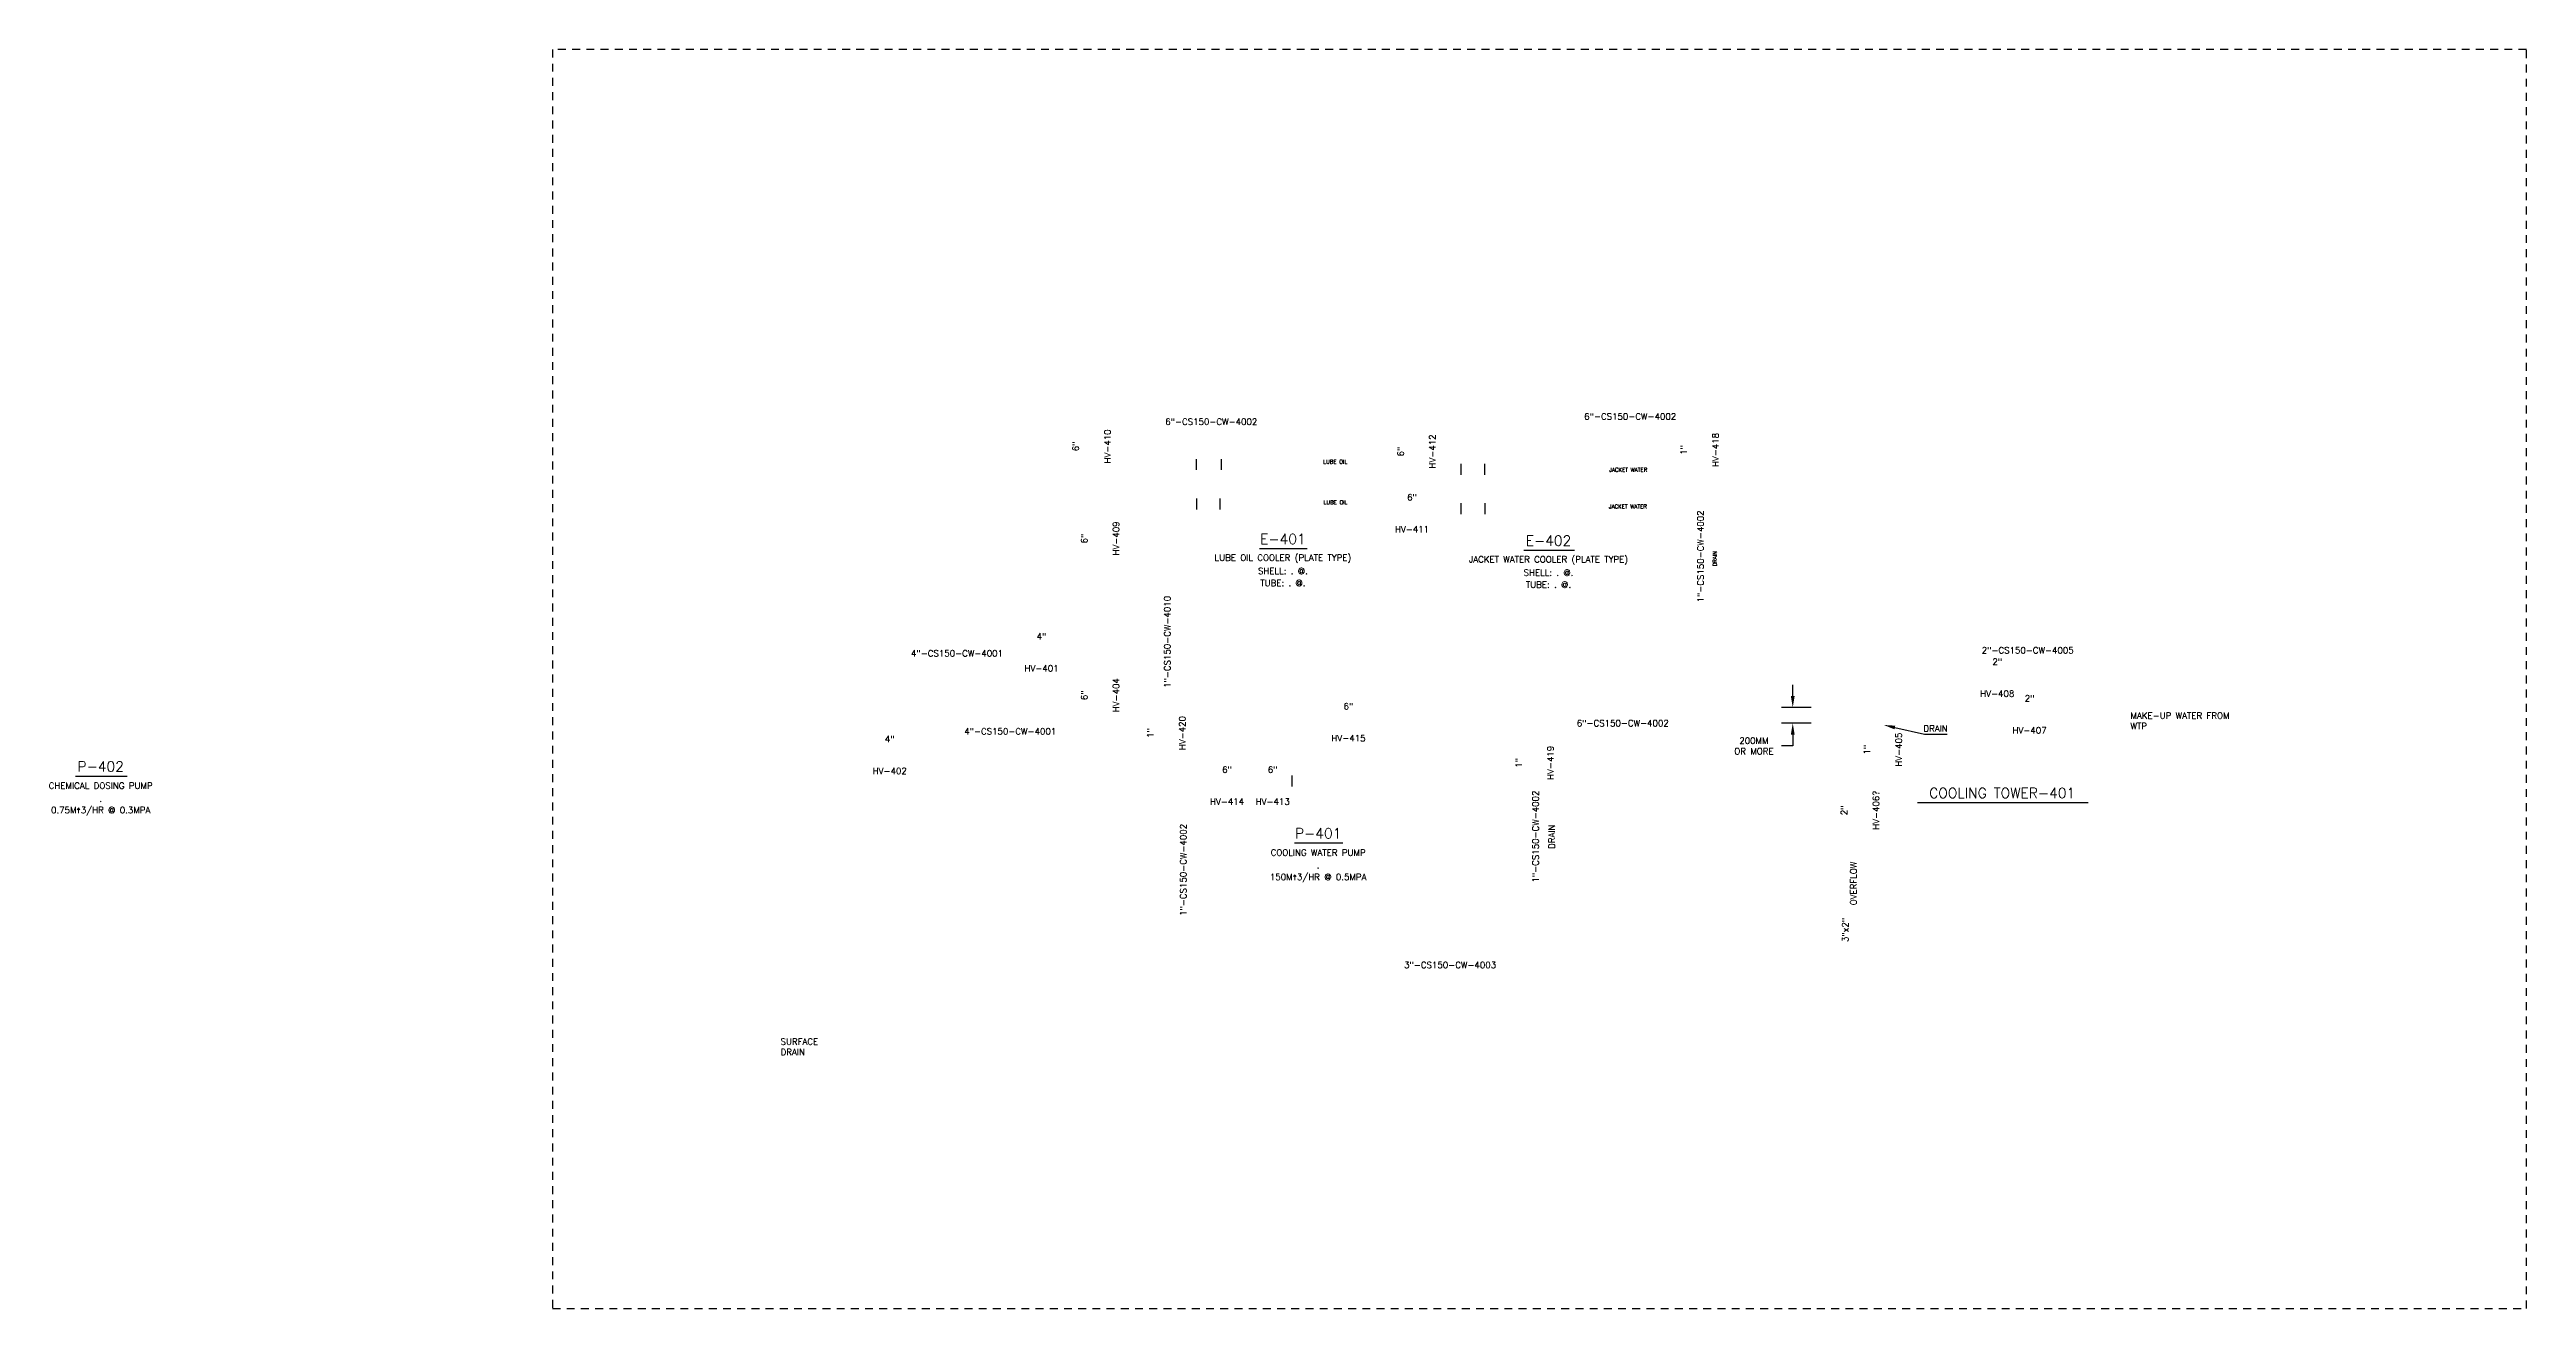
# Model space of a CAD drawing. Header units: inches. Extents: x -5.6 to 33.6, y 0 to 19.9.
import ezdxf
from ezdxf import colors
from ezdxf.entities.mleader import LeaderData, LeaderLine
from ezdxf.enums import TextEntityAlignment as Align
from ezdxf.math import Vec2, Vec3

# ---------------------------------------------------------------- set-up
doc = ezdxf.new("R2010")
doc.units = ezdxf.units.IN
doc.header["$MEASUREMENT"] = 0
doc.linetypes.add('HIDDEN2', pattern=[0.1875, 0.125, -0.0625])
doc.layers.add('Instrument', color=2, linetype='Continuous')
doc.layers.add('Text', color=7, linetype='Continuous')
doc.layers.add('no plot', color=41, linetype='HIDDEN2', plot=False)
doc.styles.get("Standard").update_dxf_attribs({"font": 'romans.shx', "height": 0.1})
doc.dimstyles.get("Standard").update_dxf_attribs({"dimtxt": 0.18, "dimasz": 0.18, "dimexe": 0.18, "dimexo": 0.0625, "dimgap": 0.09, "dimtad": 0, "dimtih": 1, "dimtoh": 1, "dimdec": 4, "dimzin": 0, "dimdsep": 46, "dimtxsty": 'Standard', "dimcen": 0.09, "dimadec": 0, "dimazin": 0, "dimtfac": 1, "dimtdec": 4, "dimtofl": 0, "dimtmove": 0, "dimatfit": 3, "dimfxl": 1, "dimtolj": 1, "dimtzin": 0, "dimarcsym": 0})

# ---------------------------------------------------------------- blocks, each defined once
blk = doc.blocks.new('*U53')
at = {"color": 0, "linetype": 'ByBlock', "lineweight": -3}
blk.add_line((-1.343, -0.152), (1.36, -0.152), dxfattribs=at)
at = {"color": 0, "linetype": 'ByBlock', "lineweight": -2}
blk.add_attdef('#(Equipment.Tag)', text='', height=0.16, dxfattribs=at).set_placement((0, 0), align=Align.MIDDLE)
blk = doc.blocks.new('*U54')
at = {"color": 0, "linetype": 'ByBlock', "lineweight": -3}
blk.add_line((-0.369, -0.152), (0.385, -0.152), dxfattribs=at)
at = {"color": 0, "linetype": 'ByBlock', "lineweight": -2}
for tag, height, p in [('#(TargetObject.Tag)', 0.16, (0, 0)), ('#(TargetObject.Description)', 0.1, (0, -0.304)), ('SHELL: #(TARGETOBJECT.SHELLDESIGNPRESSURE) @#(+TARGETOBJECT.SHELLDESIGNTEMPERATURE)', 0.1, (0, -0.508)), ('TUBE: #(TARGETOBJECT.TUBEDESIGNPRESSURE) @#(+TARGETOBJECT.TUBEDESIGNTEMPERATURE)', 0.1, (0, -0.698))]:
    blk.add_attdef(tag, text='', height=height, dxfattribs=at).set_placement(p, align=Align.MIDDLE)
blk = doc.blocks.new('*U55')
at = {"color": 0, "linetype": 'ByBlock', "lineweight": -3}
blk.add_line((-0.393, -0.152), (0.41, -0.152), dxfattribs=at)
at = {"color": 0, "linetype": 'ByBlock', "lineweight": -2}
for tag, height, p in [('#(TargetObject.Tag)', 0.16, (0, 0)), ('#(TargetObject.Description)', 0.1, (0, -0.304)), ('SHELL: #(TARGETOBJECT.SHELLDESIGNPRESSURE) @#(+TARGETOBJECT.SHELLDESIGNTEMPERATURE)', 0.1, (0, -0.508)), ('TUBE: #(TARGETOBJECT.TUBEDESIGNPRESSURE) @#(+TARGETOBJECT.TUBEDESIGNTEMPERATURE)', 0.1, (0, -0.698))]:
    blk.add_attdef(tag, text='', height=height, dxfattribs=at).set_placement(p, align=Align.MIDDLE)
blk = doc.blocks.new('*U56')
at = {"color": 0, "linetype": 'ByBlock', "lineweight": -3}
blk.add_line((-0.377, -0.152), (0.393, -0.152), dxfattribs=at)
at = {"color": 0, "linetype": 'ByBlock', "lineweight": -2}
for tag, height, p in [('#(TargetObject.Tag)', 0.16, (0, 0)), ('#(TargetObject.Description)', 0.1, (0, -0.304)), ('#(TargetObject.FlowCapacity) @#(TargetObject.TotalDynamicHead)', 0.1, (0, -0.698)), ('#(TARGETOBJECT.MANUFACTURER)', 0.1, (0, -0.508))]:
    blk.add_attdef(tag, text='', height=height, dxfattribs=at).set_placement(p, align=Align.MIDDLE)
blk = doc.blocks.new('*U57')
at = {"color": 0, "linetype": 'ByBlock', "lineweight": -3}
blk.add_line((-0.401, -0.152), (0.418, -0.152), dxfattribs=at)
at = {"color": 0, "linetype": 'ByBlock', "lineweight": -2}
for tag, height, p in [('#(TargetObject.Tag)', 0.16, (0, 0)), ('#(TargetObject.Description)', 0.1, (0, -0.304)), ('#(TargetObject.FlowCapacity) @#(TargetObject.TotalDynamicHead)', 0.1, (0, -0.698)), ('#(TARGETOBJECT.MANUFACTURER)', 0.1, (0, -0.508))]:
    blk.add_attdef(tag, text='', height=height, dxfattribs=at).set_placement(p, align=Align.MIDDLE)
blk = doc.blocks.new('Pipeline Tag_block')
at = {"color": 0, "linetype": 'ByBlock', "lineweight": -2}
blk.add_attdef('#(TargetObject.Tag)', text='', height=0.1, dxfattribs=at).set_placement((0, 0), align=Align.MIDDLE_CENTER)
blk = doc.blocks.new('AdjacentPipeReducerStyle_block')
at = {"color": 0, "linetype": 'ByBlock', "lineweight": -2}
blk.add_attdef('#(PipeLines.Size)x#(PipeLines.Size)', text='', height=0.1, dxfattribs=at).set_placement((0, 0), align=Align.MIDDLE_CENTER)
blk = doc.blocks.new('Valve Label_block')
at = {"color": 0, "linetype": 'ByBlock', "lineweight": -2}
blk.add_attdef('#(TargetObject.Size)', text='', height=0.1, dxfattribs=at).set_placement((0, 0.1875), align=Align.BOTTOM_CENTER)
blk.add_attdef('#(TargetObject.Tag)', text='', height=0.1, dxfattribs=at).set_placement((0, -0.1875), align=Align.TOP_CENTER)
blk = doc.blocks.new('*D96')
at = {"color": 0, "lineweight": -2, "transparency": 16777216}
for p, q in [((22.003, 9.698), (22.003, 9.878)), ((22.294, 9.518), (21.823, 9.518)), ((22.294, 9.269), (21.823, 9.269)), ((22.003, 9.089), (22.003, 8.909)), ((22.003, 8.909), (21.823, 8.909))]:
    blk.add_line(p, q, dxfattribs=at)
at = {"color": 0, "transparency": 16777216}
for points in [[(21.973, 9.698), (22.033, 9.698), (22.003, 9.518)], [(21.973, 9.089), (22.033, 9.089), (22.003, 9.269)]]:
    blk.add_solid(points, dxfattribs=at)
at = {"layer": 'Defpoints', "color": 0, "transparency": 16777216}
for p in [(22.357, 9.518), (22.003, 9.269), (22.357, 9.269)]:
    blk.add_point(p, dxfattribs=at)
at = {"color": 0, "transparency": 16777216, "insert": (21.388, 8.909), "char_height": 0.1, "width": 0.92659, "attachment_point": 5}
blk.add_mtext('\\A1;200MM \\POR MORE', dxfattribs=at)

msp = doc.modelspace()

# ---------------------------------------------------------------- linework, layer by layer
at = {"layer": 'Instrument', "linetype": 'ByBlock'}
for p, q in [((12.55612, 13.45268), (12.55612, 13.2798)), ((12.95247, 13.45268), (12.95247, 13.2798)), ((16.74849, 13.37614), (16.74849, 13.20326)), ((17.12236, 13.37614), (17.12236, 13.20326)), ((12.56197, 12.82768), (12.56197, 12.6548)), ((12.92723, 12.82768), (12.92723, 12.6548)), ((16.74849, 12.75114), (16.74849, 12.57826)), ((17.12548, 12.75114), (17.12548, 12.57826)), ((14.07016, 8.43801), (14.07016, 8.26513))]:
    msp.add_line(p, q, dxfattribs=at)
at = {"layer": 'no plot'}
msp.add_lwpolyline([(2.36153, 0), (33.62261, 0), (33.62261, 19.9375), (2.36153, 19.9375)], close=True, dxfattribs=at)

# ---------------------------------------------------------------- block references
at = {"rotation": 90}
msp.add_blockref('AdjacentPipeReducerStyle_block', (22.83333, 5.99436), dxfattribs=at).add_auto_attribs({'#(PipeLines.Size)x#(PipeLines.Size)': '3"x2"'})
at = {"layer": 'Text'}
for name, p, values in [('Pipeline Tag_block', (19.42874, 14.12597), {'#(TargetObject.Tag)': '6"-CS150-CW-4002'}), ('Pipeline Tag_block', (12.79381, 14.04285), {'#(TargetObject.Tag)': '6"-CS150-CW-4002'}), ('Valve Label_block', (15.97315, 12.57826), {'#(TargetObject.Size)': '6"', '#(TargetObject.Tag)': 'HV-411'}), ('*U54', (13.9284, 12.18612), {'#(TargetObject.Tag)': 'E-401', '#(TargetObject.Description)': 'LUBE OIL COOLER (PLATE TYPE)', 'SHELL: #(TARGETOBJECT.SHELLDESIGNPRESSURE) @#(+TARGETOBJECT.SHELLDESIGNTEMPERATURE)': 'SHELL: . @.', 'TUBE: #(TARGETOBJECT.TUBEDESIGNPRESSURE) @#(+TARGETOBJECT.TUBEDESIGNTEMPERATURE)': 'TUBE: . @.'}), ('*U55', (18.13471, 12.16007), {'#(TargetObject.Tag)': 'E-402', '#(TargetObject.Description)': 'JACKET WATER COOLER (PLATE TYPE)', 'SHELL: #(TARGETOBJECT.SHELLDESIGNPRESSURE) @#(+TARGETOBJECT.SHELLDESIGNTEMPERATURE)': 'SHELL: . @.', 'TUBE: #(TARGETOBJECT.TUBEDESIGNPRESSURE) @#(+TARGETOBJECT.TUBEDESIGNTEMPERATURE)': 'TUBE: . @.'}), ('Valve Label_block', (10.10579, 10.375), {'#(TargetObject.Size)': '4"', '#(TargetObject.Tag)': 'HV-401'}), ('Pipeline Tag_block', (8.76706, 10.375), {'#(TargetObject.Tag)': '4"-CS150-CW-4001'}), ('Valve Label_block', (25.24196, 9.9733), {'#(TargetObject.Size)': '2"', '#(TargetObject.Tag)': 'HV-408'}), ('Pipeline Tag_block', (25.72354, 10.42331), {'#(TargetObject.Tag)': '2"-CS150-CW-4005'}), ('Valve Label_block', (14.96676, 9.26911), {'#(TargetObject.Size)': '6"', '#(TargetObject.Tag)': 'HV-415'}), ('Valve Label_block', (25.75302, 9.39296), {'#(TargetObject.Size)': '2"', '#(TargetObject.Tag)': 'HV-407'}), ('Valve Label_block', (7.70133, 8.75), {'#(TargetObject.Size)': '4"', '#(TargetObject.Tag)': 'HV-402'}), ('Pipeline Tag_block', (9.61, 9.13958), {'#(TargetObject.Tag)': '4"-CS150-CW-4001'}), ('Pipeline Tag_block', (19.31069, 9.26911), {'#(TargetObject.Tag)': '6"-CS150-CW-4002'}), ('*U57', (-4.79459, 8.5829), {'#(TargetObject.Tag)': 'P-402', '#(TargetObject.Description)': 'CHEMICAL DOSING PUMP', '#(TARGETOBJECT.MANUFACTURER)': '.', '#(TargetObject.FlowCapacity) @#(TargetObject.TotalDynamicHead)': '0.75M^ 3/HR @ 0.3MPA'}), ('Valve Label_block', (13.04356, 8.26513), {'#(TargetObject.Size)': '6"', '#(TargetObject.Tag)': 'HV-414'}), ('Valve Label_block', (13.76672, 8.26513), {'#(TargetObject.Size)': '6"', '#(TargetObject.Tag)': 'HV-413'}), ('*U53', (25.31883, 8.1636), {'#(Equipment.Tag)': 'COOLING TOWER-401'}), ('*U56', (14.48669, 7.5242), {'#(TargetObject.Tag)': 'P-401', '#(TargetObject.Description)': 'COOLING WATER PUMP', '#(TARGETOBJECT.MANUFACTURER)': '.', '#(TargetObject.FlowCapacity) @#(TargetObject.TotalDynamicHead)': '150M^ 3/HR @ 0.5MPA'}), ('Pipeline Tag_block', (16.5764, 5.43956), {'#(TargetObject.Tag)': '3"-CS150-CW-4003'})]:
    msp.add_blockref(name, p, dxfattribs=at).add_auto_attribs(values)
for name, p, rotation, values in [('Valve Label_block', (10.91305, 13.65162), 90.00000000000001, {'#(TargetObject.Size)': '6"', '#(TargetObject.Tag)': 'HV-410'}), ('Valve Label_block', (16.05952, 13.57162), 90.00000000000001, {'#(TargetObject.Size)': '6"', '#(TargetObject.Tag)': 'HV-412'}), ('Valve Label_block', (20.54174, 13.59506), 90, {'#(TargetObject.Size)': '1"', '#(TargetObject.Tag)': 'HV-418'}), ('Pipeline Tag_block', (20.54174, 11.90911), 90, {'#(TargetObject.Tag)': '1"-CS150-CW-4002'}), ('Valve Label_block', (11.04909, 12.19407), 90.00000000000001, {'#(TargetObject.Size)': '6"', '#(TargetObject.Tag)': 'HV-409'}), ('Pipeline Tag_block', (12.09707, 10.55618), 90, {'#(TargetObject.Tag)': '1"-CS150-CW-4010'}), ('Valve Label_block', (11.04909, 9.71194), 90, {'#(TargetObject.Size)': '6"', '#(TargetObject.Tag)': 'HV-404'}), ('Valve Label_block', (12.09707, 9.11197), 90.00000000000001, {'#(TargetObject.Size)': '1"', '#(TargetObject.Tag)': 'HV-420'}), ('Valve Label_block', (23.44375, 8.84946), 90, {'#(TargetObject.Size)': '1"', '#(TargetObject.Tag)': 'HV-405'}), ('Valve Label_block', (17.92887, 8.63947), 90, {'#(TargetObject.Size)': '1"', '#(TargetObject.Tag)': 'HV-419'}), ('Pipeline Tag_block', (17.92887, 7.47291), 90, {'#(TargetObject.Tag)': '1"-CS150-CW-4002'}), ('Valve Label_block', (23.08333, 7.8887), 90, {'#(TargetObject.Size)': '2"', '#(TargetObject.Tag)': 'HV-406?'}), ('Pipeline Tag_block', (12.34985, 6.94535), 90, {'#(TargetObject.Tag)': '1"-CS150-CW-4002'})]:
    msp.add_blockref(name, p, dxfattribs=dict(at, rotation=rotation)).add_auto_attribs(values)

# ---------------------------------------------------------------- texts
at = {"layer": 'Text', "attachment_point": 1}
for s, width, heights, insert, char_height in [('LUBE OIL', 0.9629058, [0.30484], (14.56627, 13.44114), 0.0625), ('JACKET WATER', 0.9629058, [0.30484], (19.09524, 13.31408), 0.0625), ('LUBE OIL', 0.9629058, [0.30484], (14.57079, 12.79757), 0.0625), ('JACKET WATER', 0.9629058, [0.30484], (19.08981, 12.73322), 0.0625), ('MAKE-UP WATER FROM WTP  ', 1.7474384, [0.52343], (27.35093, 9.43956), 0.1), ('DRAIN', 0.9629058, [0.30484], (24.07165, 9.23482), 0.1), ('SURFACE DRAIN', 0.9629058, [0.30484], (5.97309, 4.27673), 0.1)]:
    msp.add_mtext_dynamic_manual_height_columns(s, width=width, gutter_width=0.5, heights=heights, dxfattribs=dict(at, insert=insert, char_height=char_height))
at = {"layer": 'Text', "attachment_point": 1, "rotation": 90}
for s, insert, char_height in [('DRAIN', (20.73695, 11.75349), 0.0625), ('DRAIN', (18.13706, 7.2771), 0.1), ('OVERFLOW', (22.91467, 6.38452), 0.1)]:
    msp.add_mtext_dynamic_manual_height_columns(s, width=0.9629058, gutter_width=0.5, heights=[0.30484], dxfattribs=dict(at, insert=insert, char_height=char_height))

# ---------------------------------------------------------------- dimensions: what is measured, and where the dimension line sits
dim = msp.add_linear_dim(base=(22.0032, 9.26911), p1=(22.35699, 9.51758), p2=(22.35699, 9.26911), angle=90, text='200MM \\POR MORE', dimstyle='Standard')
dim.commit()
dim.dimension.update_dxf_attribs({"geometry": '*D96', "text_midpoint": (21.38796, 8.90911)})

# ---------------------------------------------------------------- leaders
ml = msp.add_multileader_mtext('Standard')
ml.set_content('', color=256)
ml.set_leader_properties()
ml.build(insert=Vec2(0, 0))
ml.multileader.update_dxf_attribs({"text_right_attachment_type": 6, "dogleg_length": 0.36, "arrow_head_size": 0.18})
ctx = ml.context
ctx.base_point, ctx.char_height, ctx.arrow_head_size, ctx.landing_gap_size, ctx.plane_origin = Vec3(24.44701, 9.09369), 0.18, 0.18, 0.09, Vec3(23.44375, 8.37007)
ctx.right_attachment = 6
notes = []
notes.append((ctx, [(0, (1, 1, 0), (24.08701, 9.09369), (1, 0), 0.36, [(0, [(23.44375, 9.24095)], 0, [])])]))
ctx.mtext.insert, ctx.mtext.flow_direction = Vec3(24.53701, 9.18369), 5
for ctx, leaders in notes:
    for number, flags, end, landing, length, lines in leaders:
        leader = LeaderData()
        leader.index, (leader.has_last_leader_line, leader.has_dogleg_vector, leader.attachment_direction) = number, flags
        leader.last_leader_point, leader.dogleg_vector, leader.dogleg_length = Vec3(end), Vec3(landing), length
        for number, points, colour, breaks in lines:
            line = LeaderLine()
            line.index, line.vertices, line.color, line.breaks = number, Vec3.list(points), colors.encode_raw_color(colour), breaks
            leader.lines.append(line)
        ctx.leaders.append(leader)

doc.saveas('drawing.dxf')
